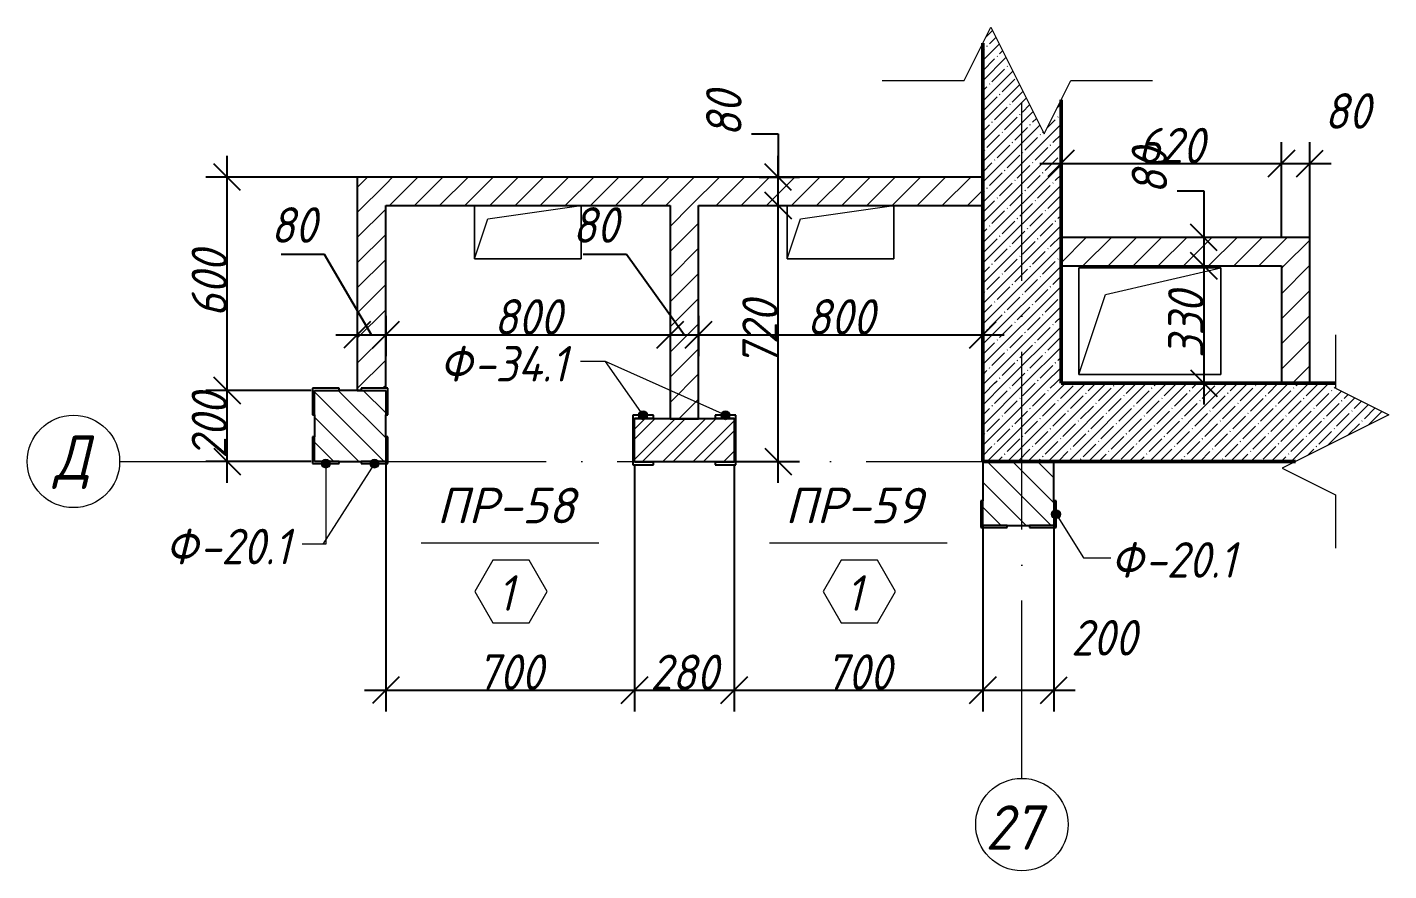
# Model space of a CAD drawing. Header units: millimetres. Extents: x -269418 to 201924, y -5890 to 98643.
# Drawn here: x 174949 to 178780, y 12248 to 14622 of the extents above; entities that cross this region are included whole.
import ezdxf

# ---------------------------------------------------------------- set-up
doc = ezdxf.new("R2010")
doc.units = ezdxf.units.MM
doc.linetypes.add('50_200_ШТРИХ_1Т_ш5_п1_п1_', pattern=[700, 500, -100, 0, -100])
for name, color, linetype, lineweight in [('A-ANNO-DIMS', 7, 'Continuous', 9), ('A-DETL-GENF', 7, 'Continuous', 9), ('A-DOOR-IDEN', 7, 'Continuous', 9), ('A-FLOR', 7, 'Continuous', 9), ('A-GENM', 7, 'Continuous', 9), ('A-GENM-1', 7, 'Continuous', 25), ('A-GENM-IDEN', 7, 'Continuous', 9), ('A-WALL-3', 7, 'Continuous', 50), ('A-WALL-PATT-2', 7, 'Continuous', 5), ('Оси', 7, 'Continuous', 9), ('Оси-1', 7, '50_200_ШТРИХ_1Т_ш5_п1_п1_', 9)]:
    doc.layers.add(name, color=color, linetype=linetype, lineweight=lineweight)
for name, color, linetype, lineweight, true_color in [('A-WALL-11', 7, 'Continuous', 25, 0x800000), ('A-WALL-FNSH-6', 7, 'Continuous', 25, 0xce0000), ('A-WALL-FNSH-7', 7, 'Continuous', 25, 0x008000), ('A-WALL-PATT-1', 7, 'Continuous', 5, 0xce0000), ('A-WALL-PATT-3', 7, 'Continuous', 5, 0x008000), ('A-WALL-PATT-5', 7, 'Continuous', 5, 0x800000)]:
    doc.layers.add(name, color=color, linetype=linetype, lineweight=lineweight, true_color=true_color)
doc.styles.add('ISOCPEUR_I_6', font='isocpeui.ttf', dxfattribs={"width": 0.9, "height": 125})
doc.styles.add('ISOCPEUR_I_7', font='isocpeui.ttf', dxfattribs={"width": 0.9, "height": 100})
doc.styles.add('ISOCPEUR_I_8', font='isocpeui.ttf', dxfattribs={"height": 100})
doc.dimstyles.new('ISO-2_0_0_9К_СРЕДНИЙ_3', dxfattribs={"dimscale": 304.8, "dimtxt": 99.598118, "dimasz": 0.246063, "dimexe": 0.19685, "dimexo": 0, "dimgap": 0, "dimtad": 1, "dimdec": 0, "dimzin": 0, "dimdsep": 46, "dimtxsty": 'ISOCPEUR_I_7', "dimblk1": 'OBLIQUE', "dimblk2": 'OBLIQUE', "dimsah": 1, "dimcen": 0.09, "dimdle": 0.19685, "dimazin": 0, "dimtfac": 1, "dimtdec": 4, "dimtix": 1, "dimtmove": 1, "dimatfit": 3, "dimfxl": 1, "dimtvp": 1, "dimtolj": 1, "dimtzin": 0, "dimarcsym": 2})
doc.dimstyles.new('ISO-2_0_0_9К_СРЕДНИЙ_4', dxfattribs={"dimscale": 304.8, "dimtxt": 99.598118, "dimasz": 0.246063, "dimexe": 0.19685, "dimexo": 0, "dimgap": 0, "dimtad": 1, "dimdec": 0, "dimzin": 0, "dimdsep": 46, "dimtxsty": 'ISOCPEUR_I_7', "dimblk1": 'OBLIQUE', "dimblk2": 'OBLIQUE', "dimsah": 1, "dimcen": 0.09, "dimdle": 0.19685, "dimazin": 0, "dimtfac": 1, "dimtdec": 4, "dimtix": 1, "dimtmove": 0, "dimatfit": 3, "dimfxl": 1, "dimtvp": 1, "dimtolj": 1, "dimtzin": 0, "dimarcsym": 2})
pattern_1 = [(45, (139007.874, 6292.613), (-28.512667, 28.512667), []), (45, (139036.386, 6292.613), (-28.512667, 28.512667), [50.403, -10.081, 1.676, -8.404])]
pattern_2 = [(135, (139007.874, 6292.613), (-35.35534, -35.35534), [])]
pattern_3 = [(45, (139007.874, 6292.613), (-35.35534, 35.35534), [])]

# ---------------------------------------------------------------- blocks, each defined once
blk = doc.blocks.new('AR_Отверстие прямоугольное _в плите_ - AR_Отверстие прямоугольное _в плите_-27110335-Фрагмент 12')
at = {"layer": 'A-GENM'}
for p, q in [((200, 150), (-200, 150)), ((-200, 150), (-200, -150)), ((-125, 75), (200, 150)), ((200, -150), (200, 150)), ((-200, -150), (-125, 75)), ((-200, -150), (200, -150))]:
    blk.add_line(p, q, dxfattribs=at)
blk = doc.blocks.new('AR_Отверстие прямоугольное _в плите_ - AR_Отверстие прямоугольное _в плите_-24489712-Фрагмент 12')
at = {"layer": 'A-GENM'}
for p, q in [((-150, 75), (-150, -75)), ((-112.5, 37.5), (150, 75)), ((150, -75), (150, 75)), ((-150, -75), (-112.5, 37.5)), ((-150, -75), (150, -75))]:
    blk.add_line(p, q, dxfattribs=at)
blk = doc.blocks.new('Фахверк_СКБ_Уголок - Ф-20_1_200х3960 h все крепления развернуты-28533923-Фрагмент 12')
at = {"layer": 'A-GENM-1'}
for p, q in [((200, 156), (125, 156)), ((125, 156), (125, 81)), ((200, 150), (200, 156)), ((131, 81), (131, 150)), ((131, 150), (200, 150)), ((125, 81), (131, 81)), ((131, 19), (125, 19)), ((125, 19), (125, -56)), ((131, -50), (131, 19)), ((125, -56), (200, -56)), ((200, -50), (131, -50)), ((200, -56), (200, -50))]:
    blk.add_line(p, q, dxfattribs=at)
blk = doc.blocks.new('Фахверк_СКБ_Швеллер - Ф-34_1_140_3960_все крепления развернуты-29699862-Фрагмент 12')
at = {"layer": 'A-GENM-1'}
for p, q in [((183, 70), (125, 70)), ((125, 70), (125, -70)), ((129.9, 61.9), (183, 61.9)), ((129.9, -61.9), (129.9, 61.9)), ((183, 61.9), (183, 70)), ((125, -70), (183, -70)), ((183, -61.9), (129.9, -61.9)), ((183, -70), (183, -61.9))]:
    blk.add_line(p, q, dxfattribs=at)
blk = doc.blocks.new('DET_L_Линия разрыва - М50-25987523-Фрагмент 12')
at = {"layer": 'A-DETL-GENF'}
for p, q in [((305, 150), (230, 0)), ((455, -150), (305, 150)), ((230, 0), (0, 0)), ((530, 0), (455, -150)), ((760, 0), (530, 0))]:
    blk.add_line(p, q, dxfattribs=at)
blk = doc.blocks.new('DET_L_Линия разрыва - М50-27142744-Фрагмент 12')
at = {"layer": 'A-DETL-GENF'}
for p, q in [((225, 150), (150, 0)), ((375, -150), (225, 150)), ((150, 0), (0, 0)), ((450, 0), (375, -150)), ((600, 0), (450, 0))]:
    blk.add_line(p, q, dxfattribs=at)
blk = doc.blocks.new('Ось сетки - Круг_Ø6_00__ISO-2_5_0_9K_ кружки поменьше-23056867-Фрагмент 12')
at = {"layer": 'Оси'}
blk.add_circle((0, 0), 2.6, dxfattribs=at)
blk = doc.blocks.new('AAR_СКБ_Марка_Двери_Перемычка и проем - Марка перемычки и проема-25306769-Фрагмент 12')
at = {"layer": 'A-DOOR-IDEN'}
for p, q in [((-5, 0), (5, 0)), ((-0.968, -0.984), (-1.986, -2.747)), ((1.067, -0.984), (-0.968, -0.984)), ((2.085, -2.747), (1.067, -0.984)), ((-1.986, -2.747), (-0.968, -4.509)), ((1.067, -4.509), (2.085, -2.747)), ((-0.968, -4.509), (1.067, -4.509))]:
    blk.add_line(p, q, dxfattribs=at)
blk = doc.blocks.new('_Oblique')
at = {"color": 0, "linetype": 'ByBlock', "lineweight": -2}
blk.add_line((-0.5, -0.5), (0.5, 0.5), dxfattribs=at)
blk = doc.blocks.new('DIMBLOCK508-Фрагмент 12')
at = {"layer": 'A-ANNO-DIMS', "color": 0, "lineweight": -2, "transparency": 16777216}
for p, q in [((175786, 13981.9), (175664.1, 13981.9)), ((175917.7, 13756.6), (175786, 13981.9)), ((175877.7, 13809.6), (175877.7, 13696.6)), ((175957.7, 13809.6), (175957.7, 13696.6)), ((175817.7, 13756.6), (176017.7, 13756.6))]:
    blk.add_line(p, q, dxfattribs=at)
at = {"layer": 'Defpoints', "color": 0, "transparency": 16777216}
for p in [(175877.7, 13809.6), (175957.7, 13809.6), (175957.7, 13756.6)]:
    blk.add_point(p, dxfattribs=at)
at = {"layer": 'A-ANNO-DIMS', "color": 0, "lineweight": -2, "transparency": 16777216, "xscale": 75, "yscale": 75, "zscale": 75, "rotation": 180}
blk.add_blockref('_Oblique', (175877.7, 13756.6), dxfattribs=at)
at = {"layer": 'A-ANNO-DIMS', "color": 0, "lineweight": -2, "transparency": 16777216, "xscale": 75, "yscale": 75, "zscale": 75}
blk.add_blockref('_Oblique', (175957.7, 13756.6), dxfattribs=at)
at = {"layer": 'A-ANNO-DIMS', "color": 0, "transparency": 16777216, "insert": (175634.3, 14115.2), "char_height": 100, "width": 151.696, "attachment_point": 1, "line_spacing_factor": 1.149209, "style": 'ISOCPEUR_I_7'}
blk.add_mtext('\\A1;80', dxfattribs=at)
blk = doc.blocks.new('DIMBLOCK509-Фрагмент 12')
at = {"layer": 'A-ANNO-DIMS', "color": 0, "lineweight": -2, "transparency": 16777216}
for p, q in [((175957.7, 13809.6), (175957.7, 13696.6)), ((176757.7, 13809.6), (176757.7, 13696.6)), ((175897.7, 13756.6), (176817.7, 13756.6))]:
    blk.add_line(p, q, dxfattribs=at)
at = {"layer": 'Defpoints', "color": 0, "transparency": 16777216}
for p in [(175957.7, 13809.6), (176757.7, 13809.6), (176757.7, 13756.6)]:
    blk.add_point(p, dxfattribs=at)
at = {"layer": 'A-ANNO-DIMS', "color": 0, "lineweight": -2, "transparency": 16777216, "xscale": 75, "yscale": 75, "zscale": 75, "rotation": 180}
blk.add_blockref('_Oblique', (175957.7, 13756.6), dxfattribs=at)
at = {"layer": 'A-ANNO-DIMS', "color": 0, "lineweight": -2, "transparency": 16777216, "xscale": 75, "yscale": 75, "zscale": 75}
blk.add_blockref('_Oblique', (176757.7, 13756.6), dxfattribs=at)
at = {"layer": 'A-ANNO-DIMS', "color": 0, "transparency": 16777216, "insert": (176357.7, 13806.6), "char_height": 100, "width": 227.543, "attachment_point": 5, "style": 'ISOCPEUR_I_7'}
blk.add_mtext('\\A1;800', dxfattribs=at)
blk = doc.blocks.new('DIMBLOCK510-Фрагмент 12')
at = {"layer": 'A-ANNO-DIMS', "color": 0, "lineweight": -2, "transparency": 16777216}
for p, q in [((176634.9, 13981.9), (176513, 13981.9)), ((176797.7, 13756.6), (176634.9, 13981.9)), ((176757.7, 13809.6), (176757.7, 13696.6)), ((176837.7, 13809.6), (176837.7, 13696.6)), ((176697.7, 13756.6), (176897.7, 13756.6))]:
    blk.add_line(p, q, dxfattribs=at)
at = {"layer": 'Defpoints', "color": 0, "transparency": 16777216}
for p in [(176757.7, 13809.6), (176837.7, 13809.6), (176837.7, 13756.6)]:
    blk.add_point(p, dxfattribs=at)
at = {"layer": 'A-ANNO-DIMS', "color": 0, "lineweight": -2, "transparency": 16777216, "xscale": 75, "yscale": 75, "zscale": 75, "rotation": 180}
blk.add_blockref('_Oblique', (176757.7, 13756.6), dxfattribs=at)
at = {"layer": 'A-ANNO-DIMS', "color": 0, "lineweight": -2, "transparency": 16777216, "xscale": 75, "yscale": 75, "zscale": 75}
blk.add_blockref('_Oblique', (176837.7, 13756.6), dxfattribs=at)
at = {"layer": 'A-ANNO-DIMS', "color": 0, "transparency": 16777216, "insert": (176483.2, 14115.2), "char_height": 100, "width": 151.696, "attachment_point": 1, "line_spacing_factor": 1.149209, "style": 'ISOCPEUR_I_7'}
blk.add_mtext('\\A1;80', dxfattribs=at)
blk = doc.blocks.new('DIMBLOCK511-Фрагмент 12')
at = {"layer": 'A-ANNO-DIMS', "color": 0, "lineweight": -2, "transparency": 16777216}
for p, q in [((176837.7, 13809.6), (176837.7, 13696.6)), ((177637.7, 13620), (177637.7, 13816.6)), ((176777.7, 13756.6), (177697.7, 13756.6))]:
    blk.add_line(p, q, dxfattribs=at)
at = {"layer": 'Defpoints', "color": 0, "transparency": 16777216}
for p in [(176837.7, 13809.6), (177637.7, 13756.6), (177637.7, 13620)]:
    blk.add_point(p, dxfattribs=at)
at = {"layer": 'A-ANNO-DIMS', "color": 0, "lineweight": -2, "transparency": 16777216, "xscale": 75, "yscale": 75, "zscale": 75, "rotation": 180}
blk.add_blockref('_Oblique', (176837.7, 13756.6), dxfattribs=at)
at = {"layer": 'A-ANNO-DIMS', "color": 0, "lineweight": -2, "transparency": 16777216, "xscale": 75, "yscale": 75, "zscale": 75}
blk.add_blockref('_Oblique', (177637.7, 13756.6), dxfattribs=at)
at = {"layer": 'A-ANNO-DIMS', "color": 0, "transparency": 16777216, "insert": (177237.7, 13806.6), "char_height": 100, "width": 227.543, "attachment_point": 5, "style": 'ISOCPEUR_I_7'}
blk.add_mtext('\\A1;800', dxfattribs=at)
blk = doc.blocks.new('DIMBLOCK512-Фрагмент 12')
at = {"layer": 'A-ANNO-DIMS', "color": 0, "lineweight": -2, "transparency": 16777216}
for p, q in [((177061.8, 13340), (177061.8, 14180)), ((177008.7, 14120), (177121.8, 14120)), ((176937.7, 13400), (177121.8, 13400))]:
    blk.add_line(p, q, dxfattribs=at)
at = {"layer": 'Defpoints', "color": 0, "transparency": 16777216}
for p in [(177008.7, 14120), (177061.8, 14120), (176937.7, 13400)]:
    blk.add_point(p, dxfattribs=at)
at = {"layer": 'A-ANNO-DIMS', "color": 0, "lineweight": -2, "transparency": 16777216, "xscale": 75, "yscale": 75, "zscale": 75}
for p, rotation in [((177061.8, 14120), 90), ((177061.8, 13400), 270)]:
    blk.add_blockref('_Oblique', p, dxfattribs=dict(at, rotation=rotation))
at = {"layer": 'A-ANNO-DIMS', "color": 0, "transparency": 16777216, "insert": (177011.1, 13760), "char_height": 100, "width": 227.543, "attachment_point": 5, "rotation": 90, "style": 'ISOCPEUR_I_7'}
blk.add_mtext('\\A1;720', dxfattribs=at)
blk = doc.blocks.new('DIMBLOCK513-Фрагмент 12')
at = {"layer": 'A-ANNO-DIMS', "color": 0, "lineweight": -2, "transparency": 16777216}
for p, q in [((176986.8, 14322.2), (177061.8, 14322.2)), ((177061.8, 14322.2), (177061.8, 14200)), ((177061.8, 14060), (177061.8, 14260)), ((177008.7, 14200), (177121.8, 14200)), ((177008.7, 14120), (177121.8, 14120))]:
    blk.add_line(p, q, dxfattribs=at)
at = {"layer": 'Defpoints', "color": 0, "transparency": 16777216}
for p in [(177008.7, 14200), (177061.8, 14200), (177008.7, 14120)]:
    blk.add_point(p, dxfattribs=at)
at = {"layer": 'A-ANNO-DIMS', "color": 0, "lineweight": -2, "transparency": 16777216, "xscale": 75, "yscale": 75, "zscale": 75}
for p, rotation in [((177061.8, 14200), 90), ((177061.8, 14120), 270)]:
    blk.add_blockref('_Oblique', p, dxfattribs=dict(at, rotation=rotation))
at = {"layer": 'A-ANNO-DIMS', "color": 0, "transparency": 16777216, "insert": (176859.2, 14313), "char_height": 100, "width": 151.696, "attachment_point": 1, "rotation": 90, "line_spacing_factor": 1.149209, "style": 'ISOCPEUR_I_7'}
blk.add_mtext('\\A1;80', dxfattribs=at)
blk = doc.blocks.new('DIMBLOCK514-Фрагмент 12')
at = {"layer": 'A-ANNO-DIMS', "color": 0, "lineweight": -2, "transparency": 16777216}
for p, q in [((178184.1, 14161.2), (178259.1, 14161.2)), ((178259.1, 14161.2), (178259.1, 14030)), ((178259.1, 14090), (178259.1, 13890)), ((178312.1, 14030), (178199.1, 14030)), ((178231.6, 13950), (178319.1, 13950))]:
    blk.add_line(p, q, dxfattribs=at)
at = {"layer": 'Defpoints', "color": 0, "transparency": 16777216}
for p in [(178312.1, 14030), (178231.6, 13950), (178259.1, 13950)]:
    blk.add_point(p, dxfattribs=at)
at = {"layer": 'A-ANNO-DIMS', "color": 0, "lineweight": -2, "transparency": 16777216, "xscale": 75, "yscale": 75, "zscale": 75}
for p, rotation in [((178259.1, 14030), 90), ((178259.1, 13950), 270)]:
    blk.add_blockref('_Oblique', p, dxfattribs=dict(at, rotation=rotation))
at = {"layer": 'A-ANNO-DIMS', "color": 0, "transparency": 16777216, "insert": (178056.5, 14152), "char_height": 100, "width": 151.696, "attachment_point": 1, "rotation": 90, "line_spacing_factor": 1.149209, "style": 'ISOCPEUR_I_7'}
blk.add_mtext('\\A1;80', dxfattribs=at)
blk = doc.blocks.new('DIMBLOCK515-Фрагмент 12')
at = {"layer": 'A-ANNO-DIMS', "color": 0, "lineweight": -2, "transparency": 16777216}
for p, q in [((178259.1, 14010), (178259.1, 13560)), ((178231.6, 13950), (178319.1, 13950)), ((178312.1, 13620), (178199.1, 13620))]:
    blk.add_line(p, q, dxfattribs=at)
at = {"layer": 'Defpoints', "color": 0, "transparency": 16777216}
for p in [(178231.6, 13950), (178259.1, 13620), (178312.1, 13620)]:
    blk.add_point(p, dxfattribs=at)
at = {"layer": 'A-ANNO-DIMS', "color": 0, "lineweight": -2, "transparency": 16777216, "xscale": 75, "yscale": 75, "zscale": 75}
for p, rotation in [((178259.1, 13950), 90), ((178259.1, 13620), 270)]:
    blk.add_blockref('_Oblique', p, dxfattribs=dict(at, rotation=rotation))
at = {"layer": 'A-ANNO-DIMS', "color": 0, "transparency": 16777216, "insert": (178209.1, 13785), "char_height": 100, "width": 227.543, "attachment_point": 5, "rotation": 90, "style": 'ISOCPEUR_I_7'}
blk.add_mtext('\\A1;330', dxfattribs=at)
blk = doc.blocks.new('DIMBLOCK516-Фрагмент 12')
at = {"layer": 'A-ANNO-DIMS', "color": 0, "lineweight": -2, "transparency": 16777216}
for p, q in [((177857.7, 14291.7), (177857.7, 14178.7)), ((178477.7, 14030.6), (178477.7, 14298.7)), ((177797.7, 14238.7), (178537.7, 14238.7))]:
    blk.add_line(p, q, dxfattribs=at)
at = {"layer": 'Defpoints', "color": 0, "transparency": 16777216}
for p in [(177857.7, 14291.7), (178477.7, 14238.7), (178477.7, 14030.6)]:
    blk.add_point(p, dxfattribs=at)
at = {"layer": 'A-ANNO-DIMS', "color": 0, "lineweight": -2, "transparency": 16777216, "xscale": 75, "yscale": 75, "zscale": 75, "rotation": 180}
blk.add_blockref('_Oblique', (177857.7, 14238.7), dxfattribs=at)
at = {"layer": 'A-ANNO-DIMS', "color": 0, "lineweight": -2, "transparency": 16777216, "xscale": 75, "yscale": 75, "zscale": 75}
blk.add_blockref('_Oblique', (178477.7, 14238.7), dxfattribs=at)
at = {"layer": 'A-ANNO-DIMS', "color": 0, "transparency": 16777216, "insert": (178167.7, 14288.7), "char_height": 100, "width": 227.543, "attachment_point": 5, "style": 'ISOCPEUR_I_7'}
blk.add_mtext('\\A1;620', dxfattribs=at)
blk = doc.blocks.new('DIMBLOCK517-Фрагмент 12')
at = {"layer": 'A-ANNO-DIMS', "color": 0, "lineweight": -2, "transparency": 16777216}
for p, q in [((178477.7, 14030.6), (178477.7, 14298.7)), ((178557.7, 14030), (178557.7, 14298.7)), ((178417.7, 14238.7), (178617.7, 14238.7))]:
    blk.add_line(p, q, dxfattribs=at)
at = {"layer": 'Defpoints', "color": 0, "transparency": 16777216}
for p in [(178557.7, 14238.7), (178477.7, 14030.6), (178557.7, 14030)]:
    blk.add_point(p, dxfattribs=at)
at = {"layer": 'A-ANNO-DIMS', "color": 0, "lineweight": -2, "transparency": 16777216, "xscale": 75, "yscale": 75, "zscale": 75, "rotation": 180}
blk.add_blockref('_Oblique', (178477.7, 14238.7), dxfattribs=at)
at = {"layer": 'A-ANNO-DIMS', "color": 0, "lineweight": -2, "transparency": 16777216, "xscale": 75, "yscale": 75, "zscale": 75}
blk.add_blockref('_Oblique', (178557.7, 14238.7), dxfattribs=at)
at = {"layer": 'A-ANNO-DIMS', "color": 0, "transparency": 16777216, "insert": (178599, 14436), "char_height": 100, "width": 151.696, "attachment_point": 1, "line_spacing_factor": 1.149209, "style": 'ISOCPEUR_I_7'}
blk.add_mtext('\\A1;80', dxfattribs=at)
blk = doc.blocks.new('DIMBLOCK518-Фрагмент 12')
at = {"layer": 'A-ANNO-DIMS', "color": 0, "lineweight": -2, "transparency": 16777216}
for p, q in [((175511.7, 13340), (175511.7, 13660)), ((175747.8, 13600), (175451.7, 13600)), ((175747.8, 13400), (175451.7, 13400))]:
    blk.add_line(p, q, dxfattribs=at)
at = {"layer": 'Defpoints', "color": 0, "transparency": 16777216}
for p in [(175511.7, 13600), (175747.8, 13600), (175747.8, 13400)]:
    blk.add_point(p, dxfattribs=at)
at = {"layer": 'A-ANNO-DIMS', "color": 0, "lineweight": -2, "transparency": 16777216, "xscale": 75, "yscale": 75, "zscale": 75}
for p, rotation in [((175511.7, 13600), 90), ((175511.7, 13400), 270)]:
    blk.add_blockref('_Oblique', p, dxfattribs=dict(at, rotation=rotation))
at = {"layer": 'A-ANNO-DIMS', "color": 0, "transparency": 16777216, "insert": (175461.7, 13500), "char_height": 100, "width": 227.543, "attachment_point": 5, "rotation": 90, "style": 'ISOCPEUR_I_7'}
blk.add_mtext('\\A1;200', dxfattribs=at)
blk = doc.blocks.new('DIMBLOCK519-Фрагмент 12')
at = {"layer": 'A-ANNO-DIMS', "color": 0, "lineweight": -2, "transparency": 16777216}
for p, q in [((175511.7, 13540), (175511.7, 14260)), ((175877.7, 14200), (175451.7, 14200)), ((175747.8, 13600), (175451.7, 13600))]:
    blk.add_line(p, q, dxfattribs=at)
at = {"layer": 'Defpoints', "color": 0, "transparency": 16777216}
for p in [(175511.7, 14200), (175877.7, 14200), (175747.8, 13600)]:
    blk.add_point(p, dxfattribs=at)
at = {"layer": 'A-ANNO-DIMS', "color": 0, "lineweight": -2, "transparency": 16777216, "xscale": 75, "yscale": 75, "zscale": 75}
for p, rotation in [((175511.7, 14200), 90), ((175511.7, 13600), 270)]:
    blk.add_blockref('_Oblique', p, dxfattribs=dict(at, rotation=rotation))
at = {"layer": 'A-ANNO-DIMS', "color": 0, "transparency": 16777216, "insert": (175461.7, 13900), "char_height": 100, "width": 227.543, "attachment_point": 5, "rotation": 90, "style": 'ISOCPEUR_I_7'}
blk.add_mtext('\\A1;600', dxfattribs=at)
blk = doc.blocks.new('DIMBLOCK520-Фрагмент 12')
at = {"layer": 'A-ANNO-DIMS', "color": 0, "lineweight": -2, "transparency": 16777216}
for p, q in [((175957.7, 13400), (175957.7, 12696.6)), ((176657.4, 13390), (176657.4, 12696.6)), ((175897.7, 12756.6), (176717.4, 12756.6))]:
    blk.add_line(p, q, dxfattribs=at)
at = {"layer": 'Defpoints', "color": 0, "transparency": 16777216}
for p in [(175957.7, 13400), (176657.4, 13390), (176657.4, 12756.6)]:
    blk.add_point(p, dxfattribs=at)
at = {"layer": 'A-ANNO-DIMS', "color": 0, "lineweight": -2, "transparency": 16777216, "xscale": 75, "yscale": 75, "zscale": 75, "rotation": 180}
blk.add_blockref('_Oblique', (175957.7, 12756.6), dxfattribs=at)
at = {"layer": 'A-ANNO-DIMS', "color": 0, "lineweight": -2, "transparency": 16777216, "xscale": 75, "yscale": 75, "zscale": 75}
blk.add_blockref('_Oblique', (176657.4, 12756.6), dxfattribs=at)
at = {"layer": 'A-ANNO-DIMS', "color": 0, "transparency": 16777216, "insert": (176307.5, 12807.2), "char_height": 100, "width": 227.543, "attachment_point": 5, "style": 'ISOCPEUR_I_7'}
blk.add_mtext('\\A1;700', dxfattribs=at)
blk = doc.blocks.new('DIMBLOCK521-Фрагмент 12')
at = {"layer": 'A-ANNO-DIMS', "color": 0, "lineweight": -2, "transparency": 16777216}
for p, q in [((176657.4, 13390), (176657.4, 12696.6)), ((176937.9, 13390), (176937.9, 12696.6)), ((176597.4, 12756.6), (176997.9, 12756.6))]:
    blk.add_line(p, q, dxfattribs=at)
at = {"layer": 'Defpoints', "color": 0, "transparency": 16777216}
for p in [(176657.4, 13390), (176937.9, 13390), (176937.9, 12756.6)]:
    blk.add_point(p, dxfattribs=at)
at = {"layer": 'A-ANNO-DIMS', "color": 0, "lineweight": -2, "transparency": 16777216, "xscale": 75, "yscale": 75, "zscale": 75, "rotation": 180}
blk.add_blockref('_Oblique', (176657.4, 12756.6), dxfattribs=at)
at = {"layer": 'A-ANNO-DIMS', "color": 0, "lineweight": -2, "transparency": 16777216, "xscale": 75, "yscale": 75, "zscale": 75}
blk.add_blockref('_Oblique', (176937.9, 12756.6), dxfattribs=at)
at = {"layer": 'A-ANNO-DIMS', "color": 0, "transparency": 16777216, "insert": (176797.7, 12806.6), "char_height": 100, "width": 227.543, "attachment_point": 5, "style": 'ISOCPEUR_I_7'}
blk.add_mtext('\\A1;280', dxfattribs=at)
blk = doc.blocks.new('DIMBLOCK522-Фрагмент 12')
at = {"layer": 'A-ANNO-DIMS', "color": 0, "lineweight": -2, "transparency": 16777216}
for p, q in [((176937.9, 13390), (176937.9, 12696.6)), ((177637.7, 13219.7), (177637.7, 12696.6)), ((176877.9, 12756.6), (177697.7, 12756.6))]:
    blk.add_line(p, q, dxfattribs=at)
at = {"layer": 'Defpoints', "color": 0, "transparency": 16777216}
for p in [(176937.9, 13390), (177637.7, 13219.7), (177637.7, 12756.6)]:
    blk.add_point(p, dxfattribs=at)
at = {"layer": 'A-ANNO-DIMS', "color": 0, "lineweight": -2, "transparency": 16777216, "xscale": 75, "yscale": 75, "zscale": 75, "rotation": 180}
blk.add_blockref('_Oblique', (176937.9, 12756.6), dxfattribs=at)
at = {"layer": 'A-ANNO-DIMS', "color": 0, "lineweight": -2, "transparency": 16777216, "xscale": 75, "yscale": 75, "zscale": 75}
blk.add_blockref('_Oblique', (177637.7, 12756.6), dxfattribs=at)
at = {"layer": 'A-ANNO-DIMS', "color": 0, "transparency": 16777216, "insert": (177287.8, 12807.2), "char_height": 100, "width": 227.543, "attachment_point": 5, "style": 'ISOCPEUR_I_7'}
blk.add_mtext('\\A1;700', dxfattribs=at)
blk = doc.blocks.new('DIMBLOCK523-Фрагмент 12')
at = {"layer": 'A-ANNO-DIMS', "color": 0, "lineweight": -2, "transparency": 16777216}
for p, q in [((177637.7, 13219.7), (177637.7, 12696.6)), ((177837.7, 13219.7), (177837.7, 12696.6)), ((177577.7, 12756.6), (177897.7, 12756.6))]:
    blk.add_line(p, q, dxfattribs=at)
at = {"layer": 'Defpoints', "color": 0, "transparency": 16777216}
for p in [(177637.7, 13219.7), (177837.7, 13219.7), (177837.7, 12756.6)]:
    blk.add_point(p, dxfattribs=at)
at = {"layer": 'A-ANNO-DIMS', "color": 0, "lineweight": -2, "transparency": 16777216, "xscale": 75, "yscale": 75, "zscale": 75, "rotation": 180}
blk.add_blockref('_Oblique', (177637.7, 12756.6), dxfattribs=at)
at = {"layer": 'A-ANNO-DIMS', "color": 0, "lineweight": -2, "transparency": 16777216, "xscale": 75, "yscale": 75, "zscale": 75}
blk.add_blockref('_Oblique', (177837.7, 12756.6), dxfattribs=at)
at = {"layer": 'A-ANNO-DIMS', "color": 0, "transparency": 16777216, "insert": (177886, 12953.9), "char_height": 100, "width": 227.543, "attachment_point": 1, "line_spacing_factor": 1.149209, "style": 'ISOCPEUR_I_7'}
blk.add_mtext('\\A1;200', dxfattribs=at)

msp = doc.modelspace()

# ---------------------------------------------------------------- hatches: boundary and pattern name
at = {"layer": 'A-GENM-IDEN'}
h = msp.add_hatch(color=256, dxfattribs=at)
edge = h.paths.add_edge_path(flags=0)
edge.add_arc((176681.8, 13530), 12.5, 0, 360)
h = msp.add_hatch(color=256, dxfattribs=at)
edge = h.paths.add_edge_path(flags=0)
edge.add_arc((176913.6, 13530), 12.5, 0, 360)
h = msp.add_hatch(color=256, dxfattribs=at)
edge = h.paths.add_edge_path(flags=0)
edge.add_arc((175789.2, 13394), 12.5, 0, 360)
h = msp.add_hatch(color=256, dxfattribs=at)
edge = h.paths.add_edge_path(flags=0)
edge.add_arc((175926.2, 13394), 12.5, 0, 360)
h = msp.add_hatch(color=256, dxfattribs=at)
edge = h.paths.add_edge_path(flags=0)
edge.add_arc((177843.7, 13251.5), 12.5, 0, 360)
at = {"layer": 'A-WALL-PATT-1'}
h = msp.add_hatch(dxfattribs=at)
h.set_pattern_fill('FP_118', color=256, style=0, pattern_type=2)
h.set_pattern_definition(pattern_2)
h.paths.add_polyline_path([(175888.7, 13400), (175957.7, 13400), (175957.7, 13600), (175757.7, 13600), (175757.7, 13400), (175826.7, 13400)], flags=0)
h = msp.add_hatch(dxfattribs=at)
h.set_pattern_fill('FP_118', color=256, style=0, pattern_type=2)
h.set_pattern_definition(pattern_2)
h.paths.add_polyline_path([(177768.7, 13220), (177837.7, 13220), (177837.7, 13400), (177637.7, 13400), (177637.7, 13220), (177706.7, 13220)], flags=0)
at = {"layer": 'A-WALL-PATT-2'}
h = msp.add_hatch(dxfattribs=at)
h.set_pattern_fill('FP_117', color=256, style=0, pattern_type=2)
h.set_pattern_definition(pattern_1)
h.paths.add_polyline_path([(177857.7, 13620), (177857.7, 14417), (177810, 14321.7), (177660, 14621.7), (177637.7, 14577), (177637.7, 13620), (177660, 13620)], flags=0)
h = msp.add_hatch(dxfattribs=at)
h.set_pattern_fill('FP_117', color=256, style=0, pattern_type=2)
h.set_pattern_definition(pattern_1)
h.paths.add_polyline_path([(178517.3, 13400), (178779.9, 13531.3), (178629.9, 13606.3), (178629.9, 13620), (177637.7, 13620), (177637.7, 13400), (178479.9, 13400)], flags=0)
at = {"layer": 'A-WALL-PATT-3'}
h = msp.add_hatch(dxfattribs=at)
h.set_pattern_fill('FP_119', color=256, style=0, pattern_type=2)
h.set_pattern_definition(pattern_3)
h.paths.add_polyline_path([(175888.7, 13600), (175888.7, 13606), (175957.7, 13606), (175957.7, 14200), (175877.7, 14200), (175877.7, 13600)], flags=0)
h = msp.add_hatch(dxfattribs=at)
h.set_pattern_fill('FP_119', color=256, style=0, pattern_type=2)
h.set_pattern_definition(pattern_3)
h.paths.add_polyline_path([(177637.7, 14120), (177637.7, 14200), (175957.7, 14200), (175957.7, 14120), (177301.2, 14120)], flags=0)
h = msp.add_hatch(dxfattribs=at)
h.set_pattern_fill('FP_119', color=256, style=0, pattern_type=2)
h.set_pattern_definition(pattern_3)
h.paths.add_polyline_path([(176837.7, 13520), (176837.7, 14120), (176757.7, 14120), (176757.7, 13520)], flags=0)
h = msp.add_hatch(dxfattribs=at)
h.set_pattern_fill('FP_119', color=256, style=0, pattern_type=2)
h.set_pattern_definition(pattern_3)
h.paths.add_polyline_path([(178477.7, 13950), (178557.7, 13950), (178557.7, 14030), (177857.7, 14030), (177857.7, 13950), (178235.8, 13950)], flags=0)
h = msp.add_hatch(dxfattribs=at)
h.set_pattern_fill('FP_119', color=256, style=0, pattern_type=2)
h.set_pattern_definition(pattern_3)
h.paths.add_polyline_path([(178557.7, 13620), (178557.7, 13950), (178477.7, 13950), (178477.7, 13620)], flags=0)
at = {"layer": 'A-WALL-PATT-5'}
h = msp.add_hatch(dxfattribs=at)
h.set_pattern_fill('FP_120', color=256, style=0, pattern_type=2)
h.set_pattern_definition([(45, (139007.874, 6292.61), (-42.76865, 42.76865), []), (45, (139036.386, 6292.61), (-42.76865, 42.76865), [])])
h.paths.add_polyline_path([(176731.4, 13400), (176937.7, 13400), (176937.7, 13520), (176657.7, 13520), (176657.7, 13400), (176658.8, 13400)], flags=0)

# ---------------------------------------------------------------- linework, layer by layer
at = {"layer": 'A-FLOR'}
for p, q in [((176207.7, 13970), (176207.7, 14120)), ((176507.7, 14120), (176507.7, 13970)), ((177087.7, 13970), (177087.7, 14120)), ((177387.7, 14120), (177387.7, 13970)), ((176507.7, 13970), (176207.7, 13970)), ((177387.7, 13970), (177087.7, 13970)), ((177907.7, 13945), (178307.7, 13945)), ((177907.7, 13645), (177907.7, 13945)), ((178307.7, 13945), (178307.7, 13645)), ((178307.7, 13645), (177907.7, 13645))]:
    msp.add_line(p, q, dxfattribs=at)
at = {"layer": 'A-GENM-IDEN'}
for p, q in [((176576.2, 13680.9), (176505.5, 13680.9)), ((176576.2, 13680.9), (176505.5, 13680.9)), ((176681.8, 13530), (176576.2, 13680.9)), ((176913.6, 13530), (176576.2, 13680.9)), ((175926.2, 13394), (175781.2, 13166.8)), ((175789.2, 13394), (175789.2, 13166.8)), ((177843.7, 13251.5), (177920.9, 13129.2)), ((175781.2, 13166.8), (175722.6, 13166.8)), ((175789.2, 13166.8), (175722.6, 13166.8)), ((177920.9, 13129.2), (177998.2, 13129.2))]:
    msp.add_line(p, q, dxfattribs=at)
for centre in [(176681.8, 13530), (176913.6, 13530), (175789.2, 13394), (175926.2, 13394), (177843.7, 13251.5)]:
    msp.add_circle(centre, 12.5, dxfattribs=at)
at = {"layer": 'A-WALL-11'}
for p, q in [((176937.7, 13520), (176657.7, 13520)), ((176657.7, 13400), (176937.7, 13400))]:
    msp.add_line(p, q, dxfattribs=at)
at = {"layer": 'A-WALL-3'}
for p, q in [((177637.7, 14577), (177637.7, 13400)), ((177857.7, 13620), (177857.7, 14417)), ((178629.9, 13620), (177857.7, 13620)), ((177637.7, 13400), (178517.3, 13400))]:
    msp.add_line(p, q, dxfattribs=at)
at = {"layer": 'A-WALL-FNSH-6'}
for p, q in [((175888.7, 13600), (175826.7, 13600)), ((175757.7, 13531), (175757.7, 13469)), ((175957.7, 13469), (175957.7, 13531)), ((175826.7, 13400), (175888.7, 13400)), ((177837.7, 13400), (177637.7, 13400)), ((177637.7, 13400), (177637.7, 13289)), ((177837.7, 13289), (177837.7, 13400)), ((177706.7, 13220), (177768.7, 13220))]:
    msp.add_line(p, q, dxfattribs=at)
at = {"layer": 'A-WALL-FNSH-7'}
for p, q in [((175877.7, 14200), (175877.7, 13600)), ((177637.7, 14200), (175877.7, 14200)), ((175957.7, 13606), (175957.7, 14120)), ((175957.7, 14120), (176757.7, 14120)), ((176757.7, 14120), (176757.7, 13520)), ((176837.7, 14120), (177637.7, 14120)), ((176837.7, 13520), (176837.7, 14120)), ((178557.7, 14030), (177857.7, 14030)), ((178557.7, 13620), (178557.7, 14030)), ((177857.7, 13950), (178477.7, 13950)), ((178477.7, 13950), (178477.7, 13620)), ((175877.7, 13600), (175888.7, 13600)), ((176757.7, 13520), (176837.7, 13520))]:
    msp.add_line(p, q, dxfattribs=at)
at = {"layer": 'Оси-1'}
for p, q in [((177747.7, 12508.3), (177747.7, 14446.4)), ((175209.2, 13400), (178517.3, 13400))]:
    msp.add_line(p, q, dxfattribs=at)

# ---------------------------------------------------------------- block references
at = {"layer": 'A-DETL-GENF'}
for name, p, rotation in [('DET_L_Линия разрыва - М50-25987523-Фрагмент 12', (178115, 14471.7), 180), ('DET_L_Линия разрыва - М50-27142744-Фрагмент 12', (178629.9, 13156.3), 90)]:
    msp.add_blockref(name, p, dxfattribs=dict(at, rotation=rotation))
at = {"layer": 'A-DOOR-IDEN', "xscale": 49.99999999999998, "yscale": 49.99999999999998, "zscale": 49.99999999999998}
for p in [(176307.7, 13171.3), (177287.7, 13171.3)]:
    msp.add_blockref('AAR_СКБ_Марка_Двери_Перемычка и проем - Марка перемычки и проема-25306769-Фрагмент 12', p, dxfattribs=at)
at = {"layer": 'A-GENM'}
for name, p in [('AR_Отверстие прямоугольное _в плите_ - AR_Отверстие прямоугольное _в плите_-24489712-Фрагмент 12', (176357.7, 14045)), ('AR_Отверстие прямоугольное _в плите_ - AR_Отверстие прямоугольное _в плите_-24489712-Фрагмент 12', (177237.7, 14045)), ('AR_Отверстие прямоугольное _в плите_ - AR_Отверстие прямоугольное _в плите_-27110335-Фрагмент 12', (178107.7, 13795))]:
    msp.add_blockref(name, p, dxfattribs=at)
at = {"layer": 'A-GENM-1'}
for name, p in [('Фахверк_СКБ_Уголок - Ф-20_1_200х3960 h все крепления развернуты-28533923-Фрагмент 12', (175626.7, 13450)), ('Фахверк_СКБ_Швеллер - Ф-34_1_140_3960_все крепления развернуты-29699862-Фрагмент 12', (176527.8, 13460))]:
    msp.add_blockref(name, p, dxfattribs=at)
for name, p, rotation in [('Фахверк_СКБ_Уголок - Ф-20_1_200х3960 h все крепления развернуты-28533923-Фрагмент 12', (176088.7, 13550), 180), ('Фахверк_СКБ_Швеллер - Ф-34_1_140_3960_все крепления развернуты-29699862-Фрагмент 12', (177067.6, 13460), 180), ('Фахверк_СКБ_Уголок - Ф-20_1_200х3960 h все крепления развернуты-28533923-Фрагмент 12', (177787.7, 13089), 90)]:
    msp.add_blockref(name, p, dxfattribs=dict(at, rotation=rotation))
at = {"layer": 'Оси', "xscale": 49.99999999999998, "yscale": 49.99999999999998, "zscale": 49.99999999999998, "rotation": 269.9999999999994}
msp.add_blockref('Ось сетки - Круг_Ø6_00__ISO-2_5_0_9K_ кружки поменьше-23056867-Фрагмент 12', (175079.2, 13400), dxfattribs=at)
at = {"layer": 'Оси', "xscale": 49.99999999999998, "yscale": 49.99999999999998, "zscale": 49.99999999999998}
msp.add_blockref('Ось сетки - Круг_Ø6_00__ISO-2_5_0_9K_ кружки поменьше-23056867-Фрагмент 12', (177747.7, 12378.3), dxfattribs=at)

# ---------------------------------------------------------------- texts
at = {"layer": 'A-DOOR-IDEN', "char_height": 100, "width": 57.721, "attachment_point": 1, "style": 'ISOCPEUR_I_7'}
for insert in [(176273.3, 13079.9), (177253.3, 13079.9)]:
    msp.add_mtext('\\fISOCPEUR|b0|i1|c204|p34|;\\W.9;1', dxfattribs=dict(at, insert=insert))
at = {"layer": 'A-GENM-IDEN', "char_height": 100, "attachment_point": 1}
for s, insert, width, style in [('\\fISOCPEUR|b0|i1|c204|p34|;\\W.9;Ф', (176109.8, 13724.8), 115.443, 'ISOCPEUR_I_7'), ('\\fISOCPEUR|b0|i1|c204|p34|;\\W.9;Ф', (176109.8, 13724.8), 115.443, 'ISOCPEUR_I_7'), ('-34.1', (176205, 13724.8), 346.329, 'ISOCPEUR_I_7'), ('-34.1', (176205, 13724.8), 346.329, 'ISOCPEUR_I_7'), ('ПР', (176101.5, 13325.9), 208.439, 'ISOCPEUR_I_8'), ('-58', (176273.5, 13325.9), 264.557, 'ISOCPEUR_I_8'), ('ПР', (177081.5, 13325.9), 208.439, 'ISOCPEUR_I_8'), ('-59', (177253.5, 13325.9), 264.557, 'ISOCPEUR_I_8'), ('\\fISOCPEUR|b0|i1|c204|p34|;\\W.9;Ф', (175338.5, 13210.6), 115.443, 'ISOCPEUR_I_7'), ('\\fISOCPEUR|b0|i1|c204|p34|;\\W.9;Ф', (175338.5, 13210.6), 115.443, 'ISOCPEUR_I_7'), ('-20.1', (175433.8, 13210.6), 331.899, 'ISOCPEUR_I_7'), ('-20.1', (175433.8, 13210.6), 331.899, 'ISOCPEUR_I_7'), ('\\fISOCPEUR|b0|i1|c204|p34|;\\W.9;Ф', (177998.2, 13173), 115.443, 'ISOCPEUR_I_7'), ('-20.1', (178093.5, 13173), 331.899, 'ISOCPEUR_I_7')]:
    msp.add_mtext(s, dxfattribs=dict(at, insert=insert, width=width, style=style))
at = {"layer": 'Оси', "char_height": 125, "attachment_point": 1, "style": 'ISOCPEUR_I_6'}
for s, insert, width in [('\\fISOCPEUR|b0|i1|c204|p34|;\\W.9;Д', (175024.4, 13473.3), 126.266), ('27', (177645.2, 12432.7), 202.025)]:
    msp.add_mtext(s, dxfattribs=dict(at, insert=insert, width=width))

# ---------------------------------------------------------------- dimensions: what is measured, and where the dimension line sits
at = {"layer": 'A-ANNO-DIMS'}
for base, p1, p2, override, picture, middle in [((177061.8, 14200), (177008.7, 14120), (177008.7, 14200), {"dimpost": '<>', "dimfxl": 80}, 'DIMBLOCK513-Фрагмент 12', (176997.8, 14322.2)), ((178259.1, 13950), (178312.1, 14030), (178231.6, 13950), {"dimpost": '<>', "dimfxl": 113.544084}, 'DIMBLOCK514-Фрагмент 12', (178195.1, 14161.2))]:
    dim = msp.add_linear_dim(base=base, p1=p1, p2=p2, angle=90, dimstyle='ISO-2_0_0_9К_СРЕДНИЙ_3', override=override, dxfattribs=at)
    dim.commit()
    dim.dimension.update_dxf_attribs({"geometry": picture, "text_midpoint": middle, "dimtype": 160, "text_rotation": 90})
for base, p1, p2, override, picture, middle in [((178557.7, 14238.7), (178477.7, 14030.6), (178557.7, 14030), {"dimpost": '<>', "dimfxl": 80.002063}, 'DIMBLOCK517-Фрагмент 12', (178674.9, 14302.6)), ((175957.7, 13756.6), (175877.7, 13809.6), (175957.7, 13809.6), {"dimpost": '<>', "dimfxl": 80}, 'DIMBLOCK508-Фрагмент 12', (175786, 13981.9)), ((176837.7, 13756.6), (176757.7, 13809.6), (176837.7, 13809.6), {"dimpost": '<>', "dimfxl": 80}, 'DIMBLOCK510-Фрагмент 12', (176634.9, 13981.9)), ((177837.7, 12756.6), (177637.7, 13219.7), (177837.7, 13219.7), {"dimpost": '<>', "dimfxl": 200}, 'DIMBLOCK523-Фрагмент 12', (177999.7, 12820.6))]:
    dim = msp.add_linear_dim(base=base, p1=p1, p2=p2, dimstyle='ISO-2_0_0_9К_СРЕДНИЙ_3', override=override, dxfattribs=at)
    dim.commit()
    dim.dimension.update_dxf_attribs({"geometry": picture, "text_midpoint": middle, "dimtype": 160})
for base, p1, p2, override, picture, middle in [((178477.7, 14238.7), (177857.7, 14291.7), (178477.7, 14030.6), {"dimpost": '<>', "dimfxl": 672.743244}, 'DIMBLOCK516-Фрагмент 12', (178167.7, 14288.7)), ((176757.7, 13756.6), (175957.7, 13809.6), (176757.7, 13809.6), {"dimpost": '<>', "dimfxl": 800}, 'DIMBLOCK509-Фрагмент 12', (176357.7, 13806.6)), ((177637.7, 13756.6), (176837.7, 13809.6), (177637.7, 13620), {"dimpost": '<>', "dimfxl": 822.161405}, 'DIMBLOCK511-Фрагмент 12', (177237.7, 13806.6)), ((176657.4, 12756.6), (175957.7, 13400), (176657.4, 13390), {"dimpost": '<>', "dimfxl": 699.838155}, 'DIMBLOCK520-Фрагмент 12', (176307.5, 12807.2)), ((176937.8889, 12756.5755), (176657.4223, 13390), (176937.8889, 13390), {"dimpost": '<>', "dimfxl": 280.466627}, 'DIMBLOCK521-Фрагмент 12', (176797.6556, 12806.5755)), ((177637.7, 12756.6), (176937.9, 13390), (177637.7, 13219.7), {"dimpost": '<>', "dimfxl": 720.1886}, 'DIMBLOCK522-Фрагмент 12', (177287.8, 12807.2))]:
    dim = msp.add_linear_dim(base=base, p1=p1, p2=p2, dimstyle='ISO-2_0_0_9К_СРЕДНИЙ_4', override=override, dxfattribs=at)
    dim.commit()
    dim.dimension.update_dxf_attribs({"geometry": picture, "text_midpoint": middle})
for base, p1, p2, override, picture, middle in [((175511.7, 14200), (175747.8, 13600), (175877.7, 14200), {"dimpost": '<>', "dimfxl": 613.900237}, 'DIMBLOCK519-Фрагмент 12', (175461.7, 13900)), ((177061.8, 14120), (176937.7, 13400), (177008.7, 14120), {"dimpost": '<>', "dimfxl": 723.501066}, 'DIMBLOCK512-Фрагмент 12', (177011.1, 13760)), ((178259.1, 13620), (178231.6, 13950), (178312.1, 13620), {"dimpost": '<>', "dimfxl": 339.694361}, 'DIMBLOCK515-Фрагмент 12', (178209.1, 13785)), ((175511.7, 13600), (175747.8, 13400), (175747.8, 13600), {"dimpost": '<>', "dimfxl": 200}, 'DIMBLOCK518-Фрагмент 12', (175461.7, 13500))]:
    dim = msp.add_linear_dim(base=base, p1=p1, p2=p2, angle=90, dimstyle='ISO-2_0_0_9К_СРЕДНИЙ_4', override=override, dxfattribs=at)
    dim.commit()
    dim.dimension.update_dxf_attribs({"geometry": picture, "text_midpoint": middle})

doc.saveas('drawing.dxf')
